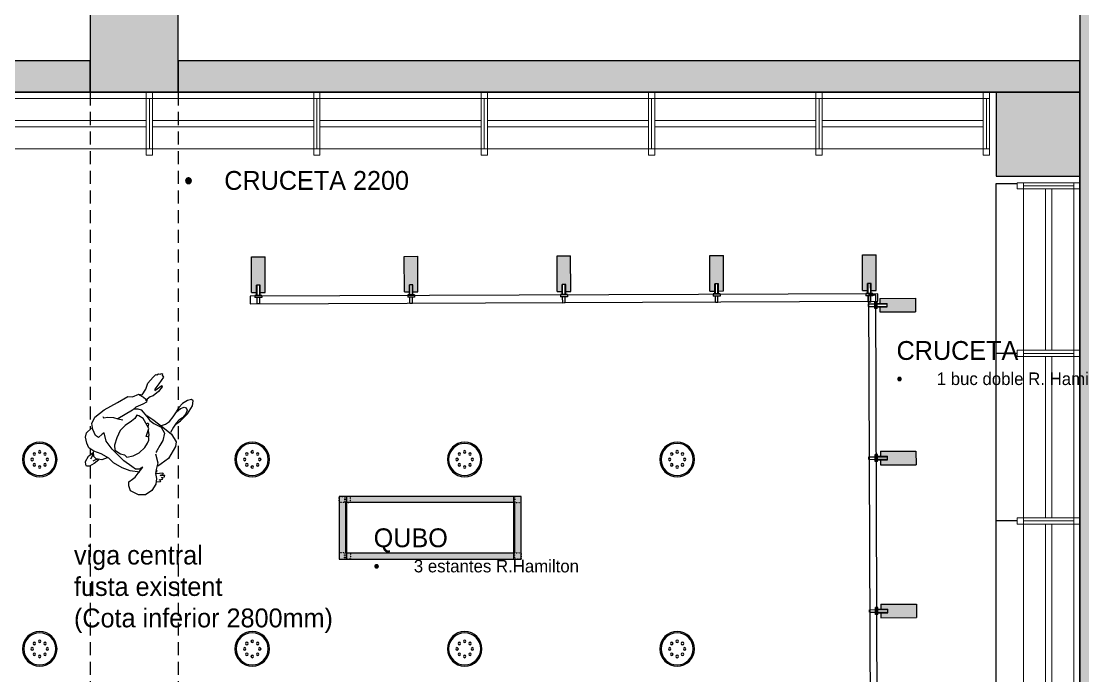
# Model space of a CAD drawing. Extents: x -50 to 69572, y -29139 to 50177.
# Drawn here: x 15795 to 20868, y -21687 to -18562 of the extents above; entities that cross this region are included whole.
import ezdxf

# ---------------------------------------------------------------- set-up
doc = ezdxf.new("R2010")
doc.units = 0
doc.set_wipeout_variables(frame=1)
doc.linetypes.add('Puntets JB', pattern=[3, 0, -3])
doc.linetypes.add('TRAZOS2', pattern=[0.375, 0.25, -0.125])
for name, color, linetype in [('A_luminarias tecnicas', 21, 'Continuous'), ('CONCEP 2D', 7, 'Continuous'), ('DIVISÒRIES', 5, 'Continuous'), ('H SECCIÓ', 253, 'Continuous'), ('Linea Capa Color 0000 JB', 7, 'Continuous'), ('Linea Capa Color 0140 Blau Vidre JB', 140, 'Continuous'), ('MOBILIARI', 30, 'Continuous'), ('PARETS', 6, 'Continuous')]:
    doc.layers.add(name, color=color, linetype=linetype)
doc.layers.add('H MOBILIARI', color=7, linetype='Continuous', true_color=0xffffff)
doc.layers.add('SUPERFÍCIES CONSTRUÏDES', color=3, linetype='Continuous', plot=False)
doc.layers.add('SUPERFÍCIES ÚTILS', color=2, linetype='Continuous', plot=False)
doc.layers.add('textos DT ocultar', color=7, linetype='Continuous', lineweight=13)
doc.styles.add('ARIAL', font='')
doc.styles.get('ARIAL').set_extended_font_data('Century Gothic')

# ---------------------------------------------------------------- blocks, each defined once
blk = doc.blocks.new('*U82')
at = {"layer": 'H MOBILIARI', "transparency": 33554687}
h = blk.add_hatch(color=256, dxfattribs=at)
h.dxf.hatch_style = 1
h.paths.add_polyline_path([(0.4, 0), (0.4, 0.4), (0, 0.4), (0, 0)])
blk.add_lwpolyline([(0, 0), (0.4, 0), (0.4, 0.4), (0, 0.4)], close=True)
blk = doc.blocks.new('GFHFGHFG')
blk.add_wipeout([(72068.8, 32148.9), (72085.8, 32158.5), (72105.3, 32179.1), (72116.9, 32202.2), (72127, 32238.8), (72142, 32279.2), (72156.6, 32296.1), (72176.2, 32309.9), (72220.9, 32291.1), (72262.8, 32277.8), (72288.1, 32261.8), (72304.5, 32261.2), (72323.2, 32267.4), (72315.4, 32255.7), (72287.4, 32233.3), (72272.8, 32219.4), (72274, 32209.7), (72272.8, 32204.2), (72262.4, 32189.7), (72249.6, 32182.4), (72231.4, 32155.2), (72219.8, 32129.1), (72222.8, 32123), (72249.6, 32155.1), (72251.4, 32149.7), (72239.1, 32119.3), (72226.9, 32083), (72234.8, 32074.5), (72234.7, 32068.4), (72240.8, 32068.4), (72245.1, 32073.8), (72254.2, 32073.8), (72260.3, 32079.9), (72263.2, 32080.5), (72274.3, 32095.6), (72290.1, 32130.2), (72293.2, 32160.5), (72302.4, 32190.8), (72318.2, 32190.8), (72344.4, 32213.8), (72366.2, 32218), (72457.4, 32308.8), (72490.9, 32354.2), (72497.1, 32387.6), (72489.9, 32403.9), (72508.8, 32437.9), (72508.8, 32456.9), (72494.4, 32484.7), (72479.9, 32504.1), (72455.6, 32511), (72453.2, 32517.5), (72470.3, 32542.4), (72477, 32570.9), (72472.2, 32585.4), (72467.4, 32590.9), (72452.8, 32586.1), (72435.2, 32569.1), (72417.2, 32543.3), (72404.8, 32541.9), (72380.4, 32523.7), (72375, 32525), (72346.6, 32540.8), (72301.1, 32553.1), (72260.5, 32556.8), (72217.1, 32550.1), (72229, 32578.7), (72251.5, 32608.4), (72247.3, 32627.2), (72230, 32644.6), (72190.4, 32655.9), (72158.3, 32646.2), (72135.1, 32618.4), (72124.1, 32584.4), (72126, 32574), (72106.5, 32567.1), (72105.9, 32560.8), (72114.4, 32560.5), (72099.6, 32553.4), (72099.8, 32547.3), (72106.9, 32547), (72093.5, 32539.9), (72093.7, 32533.9), (72116.7, 32538.8), (72102.1, 32528.3), (72106.9, 32525.9), (72138.3, 32537.7), (72140.1, 32530.3), (72135.1, 32524.3), (72137.4, 32521.1), (72141.3, 32522.4), (72142.1, 32517.6), (72142.1, 32505.3), (72098.8, 32449.8), (72082.3, 32386.7), (72085.8, 32363.6), (72116.7, 32334.4), (72124.9, 32331.1), (72112.3, 32288.8), (72092.2, 32261.7), (72068.4, 32220.5), (72056.2, 32178), (72059.1, 32153.7)]).dxf.layer = 'CONCEP 2D'
at = {"layer": 'CONCEP 2D'}
for points in [[(72164.9, 32445.4), (72142, 32484.3), (72142.1, 32517.6), (72139.1, 32535.8), (72128.9, 32557.7), (72124.1, 32584.4), (72135.1, 32618.4), (72158.3, 32646.2), (72190.4, 32655.9), (72232.3, 32648.5), (72247.3, 32627.2), (72251.5, 32608.4), (72238.8, 32592), (72229, 32578.7), (72219.8, 32557.5), (72207, 32522.9), (72218.6, 32536.9), (72237.4, 32541.1), (72258, 32533.7), (72302.2, 32519.1), (72370.6, 32480.1), (72407.5, 32450.9), (72427.4, 32415), (72436, 32422.9), (72448.2, 32444.1), (72465.1, 32438.6), (72485.1, 32414.9), (72497.1, 32387.6), (72490.9, 32354.2), (72457.4, 32308.8), (72406.4, 32258.5), (72366.2, 32218), (72344.4, 32213.8), (72318.2, 32192), (72302.4, 32190.8), (72293.2, 32160.5), (72290.1, 32130.2), (72274.3, 32095.6), (72265.1, 32080.5), (72260.3, 32079.9), (72254.2, 32073.8), (72245.1, 32073.8), (72240.8, 32068.4), (72234.7, 32068.4), (72234.8, 32074.5), (72226.9, 32083), (72239.1, 32119.3), (72251.4, 32149.7), (72249.6, 32155.1), (72232.5, 32133.3), (72222.8, 32123), (72219.8, 32129.1), (72231.4, 32155.2), (72249.6, 32182.4), (72262.4, 32189.7), (72272.8, 32204.2), (72274, 32209.7), (72272.8, 32219.4), (72287.4, 32233.3), (72315.4, 32255.7), (72327.6, 32273.9), (72382.9, 32332.6)], [(72124.9, 32573.6), (72106.5, 32567.1), (72105.9, 32560.8), (72114.4, 32560.5), (72099.6, 32553.4), (72099.8, 32547.3), (72106.9, 32547), (72093.5, 32539.9), (72093.7, 32533.9), (72116.7, 32538.8), (72102.1, 32528.3), (72106.9, 32525.9), (72137, 32537.2)], [(72418.7, 32545.5), (72435.2, 32569.1), (72452.8, 32586.1), (72467.4, 32590.9), (72472.2, 32585.4), (72477, 32570.9), (72470.3, 32542.4), (72453.2, 32517.5)], [(72140.1, 32530.3), (72135.1, 32524.3), (72137.4, 32521.1), (72141.4, 32522.4)], [(72214.4, 32549.6), (72260.5, 32556.8), (72301.1, 32553.1), (72346.6, 32540.8), (72375, 32525), (72414.4, 32515.8), (72452, 32512.1), (72479.9, 32504.1), (72494.4, 32484.7), (72508.2, 32457.9), (72508.8, 32437.9), (72492.9, 32409.4)], [(72382.9, 32525.6), (72404.8, 32541.9), (72432.1, 32544.9), (72446, 32536.3), (72453.8, 32515.7)], [(72425.4, 32546.7), (72434.5, 32549.7), (72443.6, 32558.8)], [(72454.5, 32523), (72454.5, 32541.2), (72457.6, 32553.3)], [(72253.6, 32280.7), (72220.9, 32291.1), (72165.7, 32314.3), (72116.7, 32334.4), (72085.8, 32363.6), (72082.3, 32386.7), (72098.8, 32449.8), (72125.6, 32484.9), (72137.8, 32500)], [(72320.9, 32266.6), (72304.5, 32261.2), (72288.1, 32261.8), (72252.4, 32284.4), (72234.2, 32299.6), (72211.2, 32308.1), (72172.4, 32315.5), (72150.7, 32338.6), (72148.9, 32374.4), (72155.1, 32401.7), (72163.1, 32429.6), (72164.9, 32439.3)], [(72219.2, 32377), (72218.3, 32366), (72223.3, 32355.4), (72229, 32346.2)], [(72173, 32307.6), (72156.6, 32296.1), (72142, 32279.2), (72131.6, 32252.5), (72122.4, 32225.2), (72107.8, 32205.2), (72093.2, 32194.3), (72082.9, 32195), (72075, 32203.5), (72076.9, 32222.3), (72086.7, 32244.7), (72100.7, 32260.4), (72109.2, 32277.4), (72116, 32299.9), (72123.9, 32327.7)], [(72232.2, 32332), (72233, 32331.3), (72233.6, 32318.3), (72237.3, 32314.7), (72242.8, 32316.6), (72246.2, 32318.9)], [(72455.7, 32341.5), (72450.9, 32347), (72431.5, 32338.6), (72404.1, 32332.6), (72383.5, 32333.8), (72359.3, 32330.8)], [(72109.2, 32283.5), (72092.2, 32261.7), (72068.4, 32220.5), (72056.2, 32178), (72059.1, 32153.7), (72068.8, 32148.9), (72085.8, 32158.5), (72105.3, 32179.1), (72116.9, 32202.2), (72122.4, 32222.2)], [(72315.2, 32195), (72292.2, 32200.5), (72280, 32206.6), (72277.6, 32213.9)]]:
    blk.add_lwpolyline(points, dxfattribs=at)
blk.add_lwpolyline([(72230.8, 32377.3), (72228.9, 32337.2), (72249.4, 32317.7), (72267.6, 32299.5), (72290, 32292.8), (72300.3, 32292.1), (72302.8, 32300), (72305.8, 32309.1), (72317.4, 32326.1), (72340.5, 32353.9), (72357, 32383.6), (72363.8, 32421.2), (72364.5, 32458.9), (72356.1, 32481.3), (72325.8, 32490.5), (72305.8, 32489.9), (72293.1, 32497.9), (72265.7, 32482.8), (72241.4, 32461.6), (72222.5, 32430.1), (72215.1, 32406.4), (72213.3, 32390.6), (72216.3, 32378.5), (72222.9, 32376.7)], close=True, dxfattribs=at)
blk = doc.blocks.new('Lamp Mini Kombic')
at = {"layer": 'A_luminarias tecnicas'}
for centre, radius in [((0, 0), 0.0825), ((0, 0), 0.0767), ((-0.0362, 0), 0.00584), ((-0.0256, 0.0256), 0.00584), ((0, 0.0362), 0.00584), ((0.0256, 0.0256), 0.00584), ((0.0362, 0), 0.00584), ((-0.0256, -0.0256), 0.00584), ((0, -0.0362), 0.00584), ((0.0256, -0.0256), 0.00584)]:
    blk.add_circle(centre, radius, dxfattribs=at)
blk = doc.blocks.new('Hance track')
at = {"layer": 'A_luminarias tecnicas'}
h = blk.add_hatch(color=256, dxfattribs=at)
h.dxf.hatch_style = 1
h.paths.add_polyline_path([(0.0325, 0.17), (0.0085, 0.17), (0.0085, 0.1362), (-0.0085, 0.1362), (-0.0085, 0.17), (-0.0325, 0.17), (-0.0325, 0), (0.0325, 0)])
for p, q in [((-0.0061, 0.225), (-0.0061, 0.1951)), ((-0.0061, 0.225), (0.0061, 0.225)), ((0.0061, 0.225), (0.0061, 0.1951)), ((-0.0085, 0.17), (-0.0325, 0.17)), ((-0.0325, 0.17), (-0.0325, 0)), ((-0.0166, 0.1951), (0.0166, 0.1951)), ((-0.0166, 0.1841), (-0.0166, 0.1951)), ((-0.0166, 0.1841), (0.0166, 0.1841)), ((-0.0085, 0.1841), (-0.0085, 0.1362)), ((-0.0061, 0.1841), (-0.0061, 0.1362)), ((0.0061, 0.1841), (0.0061, 0.1362)), ((0.0085, 0.1841), (0.0085, 0.1362)), ((0.0325, 0.17), (0.0085, 0.17)), ((0.0166, 0.1841), (0.0166, 0.1951)), ((0.0325, 0.17), (0.0325, 0)), ((-0.0085, 0.1362), (0.0085, 0.1362)), ((0.0325, 0), (-0.0325, 0))]:
    blk.add_line(p, q, dxfattribs=at)

msp = doc.modelspace()

# ---------------------------------------------------------------- hatches: boundary and pattern name
at = {"layer": 'H SECCIÓ', "true_color": 0xb0b0b0, "transparency": 33554687}
h = msp.add_hatch(color=253, dxfattribs=at)
h.dxf.hatch_style = 1
h.paths.add_polyline_path([(11854.99358, -12561.23502), (11854.99358, -12961.23502), (11334.99358, -12961.23502), (11334.99358, -12561.23502)], flags=17)
h.paths.add_polyline_path([(11334.99358, -11361.23502), (11334.99358, -10511.32993), (26794.99358, -12205.48066), (26794.99358, -16699.90666), (25564.99358, -16565.17998), (25564.99358, -19231.23502), (25264.99358, -19231.23502), (25264.99358, -16230.52553), (26274.53839, -16341.1049), (26274.53839, -12672.01848), (11854.99358, -11091.88378), (11854.99358, -11361.23502)])
h.paths.add_polyline_path([(11854.99358, -14761.23502), (11854.99358, -16380.64517), (11334.99358, -16380.64517), (11334.99358, -14761.23502)], flags=17)
h.paths.add_polyline_path([(16540.97478, -26577.01158), (11334.99358, -26014.32622), (11334.99358, -24741.23502), (11584.99358, -24741.23502), (11584.99358, -24871.23502), (11854.99358, -25051.23502), (11854.99358, -25567.61803), (16594.70406, -26079.90679)])
h.paths.add_polyline_path([(17435.76339, -26673.72427), (17489.49266, -26176.61948), (26274.99358, -27126.19508), (26274.99358, -23231.23502), (26219.99358, -23231.23502), (26219.99358, -22931.23502), (26794.99358, -22931.23502), (26794.99358, -27685.31105)])
edge = h.paths.add_edge_path()
edge.add_arc((16334.99358, -22431.23502), 80, 0, 360)
h.paths.add_polyline_path([(16124.99358, -18161.23502), (16124.99358, -18901.23502), (16544.99358, -18901.23502), (16544.99358, -18161.23502)], flags=17)
h.paths.add_polyline_path([(20854.99358, -15747.48059), (20854.99358, -24201.23502), (21414.99358, -24201.23502), (21414.99358, -15808.81957)])
h.paths.add_polyline_path([(25564.99358, -20431.23502), (25264.99358, -20431.23502), (25264.99358, -23231.23502), (25619.99358, -23231.23502), (25619.99358, -22931.23502), (25564.99358, -22931.23502)])
h.paths.add_polyline_path([(11334.99358, -17380.64517), (11854.99358, -17380.64517), (11854.99358, -22341.23502), (11584.99358, -22521.23502), (11584.99358, -22651.23502), (11334.99358, -22651.23502)])
at = {"layer": 'H SECCIÓ', "true_color": 0xd6d6d6, "transparency": 33554687}
h = msp.add_hatch(color=254, dxfattribs=at)
h.dxf.hatch_style = 1
h.paths.add_polyline_path([(16540.97478, -26577.01158), (17435.76339, -26673.72427), (17451.88217, -26524.59283), (16557.09356, -26427.88014)])
h.paths.add_polyline_path([(17185.67329, -25842.0341), (17153.43572, -26140.29697), (16594.70406, -26079.90679), (16589.33113, -26129.61727), (17484.11974, -26226.32996), (17489.49266, -26176.61948), (17203.1462, -26145.6699), (17240.75669, -25797.69655), (15848.8633, -25647.25459), (15811.25281, -25995.22794), (15860.96329, -26000.60086), (15893.20085, -25702.33799)])
h.paths.add_polyline_path([(13554.99358, -25449.61426), (13554.99358, -25399.32306), (13999.63351, -25447.3817), (13962.02302, -25795.35504), (13912.31254, -25789.98212), (13944.5501, -25491.71925)])
h.paths.add_polyline_path([(13554.99358, -25751.36151), (13554.99358, -25371.23502), (13254.99358, -25371.23502), (13254.99358, -25718.93619)])
h.paths.add_polyline_path([(13052.09836, -25349.30521), (13042.96673, -25448.85667), (13254.99358, -25471.77347), (13254.99358, -25371.23502)])
h.paths.add_polyline_path([(12047.14294, -25341.26762), (11854.99358, -25320.49927), (11854.99358, -25219.91686), (12057.88879, -25241.84667)])
h.paths.add_polyline_path([(11854.99358, -18901.23502), (16124.99358, -18901.23502), (16124.99358, -18751.23502), (11854.99358, -18751.23502)])
h.paths.add_polyline_path([(11854.99358, -21531.23502), (12704.99358, -21531.23502), (12924.19668, -21750.43812), (12704.99358, -21969.64122), (12576.58737, -21841.23502), (11854.99358, -21841.23502)])
h.paths.add_polyline_path([(16544.99358, -18901.23502), (20854.99358, -18901.23502), (20854.99358, -18751.23502), (16544.99358, -18751.23502)])
h.paths.add_polyline_path([(21414.99358, -18901.23502), (25264.99358, -18901.23502), (25264.99358, -18751.23502), (21414.99358, -18751.23502)])
h.paths.add_polyline_path([(23664.99358, -19271.23502), (23764.99358, -19271.23502), (23764.99358, -18901.23502), (23664.99358, -18901.23502)])
h.paths.add_polyline_path([(23764.99358, -20131.23502), (23664.99358, -20131.23502), (23664.99358, -21531.23502), (23764.99358, -21531.23502), (23764.99358, -21131.23502), (24264.99358, -21131.23502), (24264.99358, -20931.23502), (25264.99358, -20931.23502), (25264.99358, -20831.23502), (23764.99358, -20831.23502)])
h.paths.add_polyline_path([(23764.99358, -22391.23502), (23764.99358, -23131.23502), (25264.99358, -23131.23502), (25264.99358, -23231.23502), (23764.99358, -23231.23502), (23764.99358, -24201.23502), (23664.99358, -24201.23502), (23664.99358, -22391.23502)])
h.paths.add_polyline_path([(23664.99358, -25161.23502), (23764.99358, -25161.23502), (23764.99358, -25061.23502), (23664.99358, -25061.23502)])
h.paths.add_polyline_path([(23296.54848, -26256.23502), (23764.99358, -26256.23502), (23764.99358, -26854.90324), (23714.99358, -26849.49902), (23714.99358, -26306.23502), (23341.43547, -26306.23502), (23287.70875, -26803.31619), (23237.99827, -26797.94326)])
h.paths.add_polyline_path([(23714.99358, -20881.23502), (24214.99358, -20881.23502), (24214.99358, -21081.23502), (23714.99358, -21081.23502)], flags=16)
at = {"layer": 'Linea Capa Color 0000 JB', "ltscale": 10}
h = msp.add_hatch(color=256, dxfattribs=at)
h.dxf.hatch_style = 1
h.set_gradient(color1=(214, 214, 214), color2=(214, 214, 214), tint=1)
h.paths.add_polyline_path([(17314.41432, -21130.43748), (18184.41432, -21130.43748), (18184.41432, -20830.43748), (17314.41432, -20830.43748)])
h.paths.add_polyline_path([(18154.41432, -20860.43748), (17344.41432, -20860.43748), (17344.41432, -21100.43748), (18154.41432, -21100.43748)], flags=16)

# ---------------------------------------------------------------- linework, layer by layer
for p, q in [((20454.99358, -22532.84975), (20454.99358, -19336.07217)), ((20454.99358, -19336.07217), (20554.99358, -19336.07217)), ((20554.99358, -20147.84975), (20454.99358, -20147.84975)), ((20554.99358, -20947.84975), (20454.99358, -20947.84975))]:
    msp.add_line(p, q)
at = {"layer": 'A_luminarias tecnicas'}
for points in [[(19888.80917, -19899.13152), (19888.70121, -19863.13169), (16888.70431, -19875.06251), (16888.81227, -19911.06234)], [(19859.84474, -23869.51824), (19891.86774, -23870.54363), (19879.93693, -19869.44191), (19843.93709, -19869.54987)]]:
    msp.add_lwpolyline(points, close=True, dxfattribs=at)
at = {"layer": 'CONCEP 2D', "color": 8, "linetype": 'TRAZOS2', "ltscale": 250}
for points in [[(16124.99358, -18901.23502), (16124.9866, -26029.13767)], [(16544.99358, -18901.23502), (16544.99358, -26074.53387)]]:
    msp.add_lwpolyline(points, dxfattribs=at)
at = {"layer": 'DIVISÒRIES'}
for points in [[(11854.99358, -18901.23502), (16124.99358, -18901.23502), (16124.99358, -18751.23502), (11854.99358, -18751.23502)], [(16544.99358, -18901.23502), (20854.99358, -18901.23502), (20854.99358, -18751.23502), (16544.99358, -18751.23502)]]:
    msp.add_lwpolyline(points, close=True, dxfattribs=at)
at = {"layer": 'Linea Capa Color 0000 JB', "lineweight": 13, "ltscale": 10}
for points in [[(16422.80953, -18901.23502), (16392.80953, -18901.23502), (16392.80953, -19201.23502), (16422.80953, -19201.23502)], [(16422.80953, -18901.23502), (16392.80953, -18901.23502), (16392.80953, -19201.23502), (16422.80953, -19201.23502)], [(17222.80953, -18901.23502), (17192.80953, -18901.23502), (17192.80953, -19201.23502), (17222.80953, -19201.23502)], [(17222.80953, -18901.23502), (17192.80953, -18901.23502), (17192.80953, -19201.23502), (17222.80953, -19201.23502)], [(17222.80953, -18901.23502), (17192.80953, -18901.23502), (17192.80953, -19201.23502), (17222.80953, -19201.23502)], [(17222.80953, -18901.23502), (17192.80953, -18901.23502), (17192.80953, -19201.23502), (17222.80953, -19201.23502)], [(18022.80953, -18901.23502), (17992.80953, -18901.23502), (17992.80953, -19201.23502), (18022.80953, -19201.23502)], [(18022.80953, -18901.23502), (17992.80953, -18901.23502), (17992.80953, -19201.23502), (18022.80953, -19201.23502)], [(18822.80953, -18901.23502), (18792.80953, -18901.23502), (18792.80953, -19201.23502), (18822.80953, -19201.23502)], [(18822.80953, -18901.23502), (18792.80953, -18901.23502), (18792.80953, -19201.23502), (18822.80953, -19201.23502)], [(19622.80953, -18901.23502), (19592.80953, -18901.23502), (19592.80953, -19201.23502), (19622.80953, -19201.23502)], [(19622.80953, -18901.23502), (19592.80953, -18901.23502), (19592.80953, -19201.23502), (19622.80953, -19201.23502)], [(19622.80953, -18901.23502), (19592.80953, -18901.23502), (19592.80953, -19201.23502), (19622.80953, -19201.23502)], [(20422.80953, -18901.23502), (20392.80953, -18901.23502), (20392.80953, -19201.23502), (20422.80953, -19201.23502)], [(16392.80953, -19036.23502), (15622.80953, -19036.23502), (15622.80953, -19066.23502), (16392.80953, -19066.23502)], [(17192.80953, -19036.23502), (16422.80953, -19036.23502), (16422.80953, -19066.23502), (17192.80953, -19066.23502)], [(17992.80953, -19036.23502), (17222.80953, -19036.23502), (17222.80953, -19066.23502), (17992.80953, -19066.23502)], [(18792.80953, -19036.23502), (18022.80953, -19036.23502), (18022.80953, -19066.23502), (18792.80953, -19066.23502)], [(19592.80953, -19036.23502), (18822.80953, -19036.23502), (18822.80953, -19066.23502), (19592.80953, -19066.23502)], [(20392.80953, -19036.23502), (19622.80953, -19036.23502), (19622.80953, -19066.23502), (20392.80953, -19066.23502)], [(20854.99358, -19362.84975), (20854.99358, -19332.84975), (20554.99358, -19332.84975), (20554.99358, -19362.84975)], [(20854.99358, -19362.84975), (20854.99358, -19332.84975), (20554.99358, -19332.84975), (20554.99358, -19362.84975)], [(20854.99358, -19362.84975), (20854.99358, -19332.84975), (20554.99358, -19332.84975), (20554.99358, -19362.84975)], [(20854.99358, -19362.84975), (20854.99358, -19332.84975), (20554.99358, -19332.84975), (20554.99358, -19362.84975)], [(20719.99358, -20132.84975), (20719.99358, -19362.84975), (20689.99358, -19362.84975), (20689.99358, -20132.84975)], [(20854.99358, -20162.84975), (20854.99358, -20132.84975), (20554.99358, -20132.84975), (20554.99358, -20162.84975)], [(20854.99358, -20162.84975), (20854.99358, -20132.84975), (20554.99358, -20132.84975), (20554.99358, -20162.84975)], [(20719.99358, -20932.84975), (20719.99358, -20162.84975), (20689.99358, -20162.84975), (20689.99358, -20932.84975)], [(20854.99358, -20962.84975), (20854.99358, -20932.84975), (20554.99358, -20932.84975), (20554.99358, -20962.84975)], [(20854.99358, -20962.84975), (20854.99358, -20932.84975), (20554.99358, -20932.84975), (20554.99358, -20962.84975)], [(20719.99358, -21732.84975), (20719.99358, -20962.84975), (20689.99358, -20962.84975), (20689.99358, -21732.84975)]]:
    msp.add_lwpolyline(points, close=True, dxfattribs=at)
at = {"layer": 'Linea Capa Color 0000 JB', "color": 253, "lineweight": 13, "ltscale": 10}
for points in [[(16422.80953, -18931.23502), (16392.80953, -18931.23502), (16392.80953, -18901.23502), (16422.80953, -18901.23502)], [(16422.80953, -18931.23502), (16392.80953, -18931.23502), (16392.80953, -18901.23502), (16422.80953, -18901.23502)], [(17222.80953, -18931.23502), (17192.80953, -18931.23502), (17192.80953, -18901.23502), (17222.80953, -18901.23502)], [(17222.80953, -18931.23502), (17192.80953, -18931.23502), (17192.80953, -18901.23502), (17222.80953, -18901.23502)], [(17222.80953, -18931.23502), (17192.80953, -18931.23502), (17192.80953, -18901.23502), (17222.80953, -18901.23502)], [(17222.80953, -18931.23502), (17192.80953, -18931.23502), (17192.80953, -18901.23502), (17222.80953, -18901.23502)], [(18022.80953, -18931.23502), (17992.80953, -18931.23502), (17992.80953, -18901.23502), (18022.80953, -18901.23502)], [(18022.80953, -18931.23502), (17992.80953, -18931.23502), (17992.80953, -18901.23502), (18022.80953, -18901.23502)], [(18822.80953, -18931.23502), (18792.80953, -18931.23502), (18792.80953, -18901.23502), (18822.80953, -18901.23502)], [(18822.80953, -18931.23502), (18792.80953, -18931.23502), (18792.80953, -18901.23502), (18822.80953, -18901.23502)], [(19622.80953, -18931.23502), (19592.80953, -18931.23502), (19592.80953, -18901.23502), (19622.80953, -18901.23502)], [(19622.80953, -18931.23502), (19592.80953, -18931.23502), (19592.80953, -18901.23502), (19622.80953, -18901.23502)], [(19622.80953, -18931.23502), (19592.80953, -18931.23502), (19592.80953, -18901.23502), (19622.80953, -18901.23502)], [(20422.80953, -18931.23502), (20392.80953, -18931.23502), (20392.80953, -18901.23502), (20422.80953, -18901.23502)], [(16422.80953, -19171.23502), (16392.80953, -19171.23502), (16392.80953, -19201.23502), (16422.80953, -19201.23502)], [(16422.80953, -19171.23502), (16392.80953, -19171.23502), (16392.80953, -19201.23502), (16422.80953, -19201.23502)], [(17222.80953, -19171.23502), (17192.80953, -19171.23502), (17192.80953, -19201.23502), (17222.80953, -19201.23502)], [(17222.80953, -19171.23502), (17192.80953, -19171.23502), (17192.80953, -19201.23502), (17222.80953, -19201.23502)], [(17222.80953, -19171.23502), (17192.80953, -19171.23502), (17192.80953, -19201.23502), (17222.80953, -19201.23502)], [(17222.80953, -19171.23502), (17192.80953, -19171.23502), (17192.80953, -19201.23502), (17222.80953, -19201.23502)], [(18022.80953, -19171.23502), (17992.80953, -19171.23502), (17992.80953, -19201.23502), (18022.80953, -19201.23502)], [(18022.80953, -19171.23502), (17992.80953, -19171.23502), (17992.80953, -19201.23502), (18022.80953, -19201.23502)], [(18822.80953, -19171.23502), (18792.80953, -19171.23502), (18792.80953, -19201.23502), (18822.80953, -19201.23502)], [(18822.80953, -19171.23502), (18792.80953, -19171.23502), (18792.80953, -19201.23502), (18822.80953, -19201.23502)], [(19622.80953, -19171.23502), (19592.80953, -19171.23502), (19592.80953, -19201.23502), (19622.80953, -19201.23502)], [(19622.80953, -19171.23502), (19592.80953, -19171.23502), (19592.80953, -19201.23502), (19622.80953, -19201.23502)], [(19622.80953, -19171.23502), (19592.80953, -19171.23502), (19592.80953, -19201.23502), (19622.80953, -19201.23502)], [(20422.80953, -19171.23502), (20392.80953, -19171.23502), (20392.80953, -19201.23502), (20422.80953, -19201.23502)], [(20584.99358, -19362.84975), (20584.99358, -19332.84975), (20554.99358, -19332.84975), (20554.99358, -19362.84975)], [(20584.99358, -19362.84975), (20584.99358, -19332.84975), (20554.99358, -19332.84975), (20554.99358, -19362.84975)], [(20584.99358, -19362.84975), (20584.99358, -19332.84975), (20554.99358, -19332.84975), (20554.99358, -19362.84975)], [(20584.99358, -19362.84975), (20584.99358, -19332.84975), (20554.99358, -19332.84975), (20554.99358, -19362.84975)], [(20824.99358, -19362.84975), (20824.99358, -19332.84975), (20854.99358, -19332.84975), (20854.99358, -19362.84975)], [(20824.99358, -19362.84975), (20824.99358, -19332.84975), (20854.99358, -19332.84975), (20854.99358, -19362.84975)], [(20824.99358, -19362.84975), (20824.99358, -19332.84975), (20854.99358, -19332.84975), (20854.99358, -19362.84975)], [(20824.99358, -19362.84975), (20824.99358, -19332.84975), (20854.99358, -19332.84975), (20854.99358, -19362.84975)], [(20584.99358, -20162.84975), (20584.99358, -20132.84975), (20554.99358, -20132.84975), (20554.99358, -20162.84975)], [(20584.99358, -20162.84975), (20584.99358, -20132.84975), (20554.99358, -20132.84975), (20554.99358, -20162.84975)], [(20824.99358, -20162.84975), (20824.99358, -20132.84975), (20854.99358, -20132.84975), (20854.99358, -20162.84975)], [(20824.99358, -20162.84975), (20824.99358, -20132.84975), (20854.99358, -20132.84975), (20854.99358, -20162.84975)], [(20584.99358, -20962.84975), (20584.99358, -20932.84975), (20554.99358, -20932.84975), (20554.99358, -20962.84975)], [(20584.99358, -20962.84975), (20584.99358, -20932.84975), (20554.99358, -20932.84975), (20554.99358, -20962.84975)], [(20824.99358, -20962.84975), (20824.99358, -20932.84975), (20854.99358, -20932.84975), (20854.99358, -20962.84975)], [(20824.99358, -20962.84975), (20824.99358, -20932.84975), (20854.99358, -20932.84975), (20854.99358, -20962.84975)]]:
    msp.add_lwpolyline(points, close=True, dxfattribs=at)
at = {"layer": 'Linea Capa Color 0000 JB', "color": 150, "lineweight": 13, "ltscale": 10}
for points in [[(16407.80953, -19171.23502), (15607.80953, -19171.23502), (15607.80953, -18931.23502), (16407.80953, -18931.23502)], [(17207.80953, -19171.23502), (16407.80953, -19171.23502), (16407.80953, -18931.23502), (17207.80953, -18931.23502)], [(18007.80953, -19171.23502), (17207.80953, -19171.23502), (17207.80953, -18931.23502), (18007.80953, -18931.23502)], [(18807.80953, -19171.23502), (18007.80953, -19171.23502), (18007.80953, -18931.23502), (18807.80953, -18931.23502)], [(19607.80953, -19171.23502), (18807.80953, -19171.23502), (18807.80953, -18931.23502), (19607.80953, -18931.23502)], [(20407.80953, -19171.23502), (19607.80953, -19171.23502), (19607.80953, -18931.23502), (20407.80953, -18931.23502)], [(20584.99358, -20147.84975), (20584.99358, -19347.84975), (20824.99358, -19347.84975), (20824.99358, -20147.84975)], [(20584.99358, -20947.84975), (20584.99358, -20147.84975), (20824.99358, -20147.84975), (20824.99358, -20947.84975)], [(20584.99358, -21747.84975), (20584.99358, -20947.84975), (20824.99358, -20947.84975), (20824.99358, -21747.84975)]]:
    msp.add_lwpolyline(points, close=True, dxfattribs=at)
at = {"layer": 'Linea Capa Color 0000 JB', "linetype": 'Puntets JB', "ltscale": 0.07}
for points in [[(17314.41432, -20830.43748), (17344.41432, -20830.43748), (17344.41432, -20860.43748), (17314.41432, -20860.43748)], [(17369.3863, -20830.43748), (17339.3863, -20830.43748), (17339.3863, -20860.43748), (17369.3863, -20860.43748)], [(18184.41432, -20830.43748), (18154.41432, -20830.43748), (18154.41432, -20860.43748), (18184.41432, -20860.43748)], [(17314.41432, -21130.43748), (17344.41432, -21130.43748), (17344.41432, -21100.43748), (17314.41432, -21100.43748)], [(17369.3863, -21130.43748), (17339.3863, -21130.43748), (17339.3863, -21100.43748), (17369.3863, -21100.43748)], [(18184.41432, -21130.43748), (18154.41432, -21130.43748), (18154.41432, -21100.43748), (18184.41432, -21100.43748)]]:
    msp.add_lwpolyline(points, close=True, dxfattribs=at)
at = {"layer": 'Linea Capa Color 0000 JB', "ltscale": 10}
for points in [[(17314.41432, -21130.43748), (18184.41432, -21130.43748), (18184.41432, -20830.43748), (17314.41432, -20830.43748)], [(18154.41432, -20860.43748), (17344.41432, -20860.43748), (17344.41432, -21100.43748), (18154.41432, -21100.43748)]]:
    msp.add_lwpolyline(points, close=True, dxfattribs=at)
at = {"layer": 'Linea Capa Color 0140 Blau Vidre JB', "ltscale": 10}
msp.add_lwpolyline([(17354.41432, -21130.43748), (18144.41432, -21130.43748, 0.4142135624), (18149.41432, -21125.43748), (18149.41432, -20835.43748, 0.4142135624), (18144.41432, -20830.43748), (17354.41432, -20830.43748, 0.4142135624), (17349.41432, -20835.43748), (17349.41432, -21125.43748, 0.4142135624)], format="xyb", close=True, dxfattribs=at)
at = {"layer": 'PARETS'}
for points in [[(20854.99358, -15747.48059), (20854.99358, -24201.23502), (21414.99358, -24201.23502), (21414.99358, -15808.81957)], [(16124.99358, -18161.23502), (16124.99358, -18901.23502), (16544.99358, -18901.23502), (16544.99358, -18161.23502)]]:
    msp.add_lwpolyline(points, close=True, dxfattribs=at)
at = {"layer": 'SUPERFÍCIES CONSTRUÏDES'}
msp.add_lwpolyline([(21414.99358, -24201.24076), (20854.99358, -24201.23502), (20854.99358, -18901.23502), (11854.99358, -18901.23502)], dxfattribs=at)
at = {"layer": 'SUPERFÍCIES ÚTILS'}
for points in [[(11854.99358, -21531.23502), (12704.99358, -21531.23502), (13554.99358, -22381.23502), (13554.99358, -25751.36151), (15811.25281, -25995.22794), (15848.8633, -25647.25459), (17240.75669, -25797.69655), (17203.1462, -26145.6699), (20854.99358, -26540.37763), (20854.99358, -18901.23502), (11854.99358, -18901.23502)], [(11854.99358, -21531.23502), (12704.99358, -21531.23502), (13554.99358, -22381.23502), (13554.99358, -25399.32306), (13999.63351, -25447.3817), (13962.02302, -25795.35504), (15811.25281, -25995.22794), (15848.8633, -25647.25459), (17240.75669, -25797.69655), (17203.1462, -26145.6699), (20854.99358, -26540.37763), (20854.99358, -18901.23502), (11854.99358, -18901.23502)]]:
    msp.add_lwpolyline(points, close=True, dxfattribs=at)

# ---------------------------------------------------------------- block references
at = {"layer": 'A_luminarias tecnicas'}
for name, p, xscale, yscale, zscale, rotation in [('Hance track', (17658.13682, -19684.48279), 1000.000000000001, 1000.000000000001, 1000.000000000001, 180.1718222476884), ('Hance track', (18388.13354, -19682.29363), 1000.000000000001, 1000.000000000001, 1000.000000000001, 180.1718222476884), ('Hance track', (19118.13026, -19680.10446), 1000.000000000001, 1000.000000000001, 1000.000000000001, 180.1718222476884), ('Hance track', (19848.12697, -19677.91529), 1000.000000000001, 1000.000000000001, 1000.000000000001, 180.1718222476884), ('Hance track', (16928.1401, -19686.67196), 1000.000000000001, 1000.000000000001, 1000.000000000001, 180.1718222476884), ('Hance track', (20069.12154, -19917.02139), 1000.000000000001, 1000.000000000001, 1000.000000000001, 90.17182224768837), ('Lamp Mini Kombic', (15883.55458, -20654.30681), -1000, 1000, 1000, 180), ('Lamp Mini Kombic', (16898.98085, -20654.30681), -1000, 1000, 1000, 180), ('Lamp Mini Kombic', (17914.40712, -20654.30681), -1000, 1000, 1000, 180), ('Lamp Mini Kombic', (18929.83339, -20654.30681), -1000, 1000, 1000, 180), ('Hance track', (20071.31071, -20647.01811), 1000.000000000001, 1000.000000000001, 1000.000000000001, 90.17182224768837), ('Hance track', (20073.49988, -21377.01483), 1000.000000000001, 1000.000000000001, 1000.000000000001, 90.17182224768837), ('Lamp Mini Kombic', (15883.55458, -21558.80128), -1000, 1000, 1000, 180), ('Lamp Mini Kombic', (16898.98085, -21558.80128), -1000, 1000, 1000, 180), ('Lamp Mini Kombic', (17914.40712, -21558.80128), -1000, 1000, 1000, 180), ('Lamp Mini Kombic', (18929.83339, -21558.80128), -1000, 1000, 1000, 180)]:
    msp.add_blockref(name, p, dxfattribs=dict(at, xscale=xscale, yscale=yscale, zscale=zscale, rotation=rotation))
at = {"layer": 'MOBILIARI', "xscale": 1000, "yscale": 1000, "zscale": 1000, "rotation": 90}
msp.add_blockref('*U82', (20854.99358, -19301.23502), dxfattribs=at)

# ---------------------------------------------------------------- texts
at = {"layer": 'textos DT ocultar', "color": 6, "char_height": 64, "width": 2052.3923796, "attachment_point": 1, "style": 'ARIAL'}
for s, insert in [('\\pxi-3,l3,t3;{\\fSymbol|b0|i0|c2|p18;\\H1.4063x;·^I}{\\H1.4063x;CRUCETA 2200\\P\\pi0,l0,tz;\\H0.66664x;\\P\\P                                    \\P \\H0.99997x;      \\P                        \\P\\pi13.128;              }', (16573.43105, -19277.05222)), ('{\\H1.4063x;CRUCETA\\P\\pxi-3,l3,t3;{\\fSymbol|b0|i0|c2|p18;\\H0.66664x;·^I}\\H0.66664x;1 buc doble R. Hamilton\\P\\pi0,l0,tz;                               \\P \\H0.99997x;      \\P                        \\P\\pi13.128;              }', (19978.40044, -20089.02338)), ('{\\H1.4063x;QUBO\\P\\pxi-3,l3,t3;{\\fSymbol|b0|i0|c2|p18;\\H0.66664x;·^I}\\H0.66664x;3 estantes R.Hamilton\\P\\pi0,l0,tz;                               \\P \\H0.99997x;      \\P                        \\P\\pi13.128;              }', (17479.39876, -20983.47046)), ('{\\H1.4063x;viga central \\Pfusta existent\\P(Cota inferior 2800mm)\\H0.66664x;\\P \\H0.99997x;      \\P                        \\P\\pxi13.128;              }', (16047.20421, -21065.92788))]:
    msp.add_mtext(s, dxfattribs=dict(at, insert=insert))

# ---------------------------------------------------------------- next in the draw order: block references
at = {"layer": 'CONCEP 2D', "rotation": 164.4355268600312}
msp.add_blockref('GFHFGHFG', (94661.29383, -8735.17878), dxfattribs=at)

doc.saveas('drawing.dxf')
